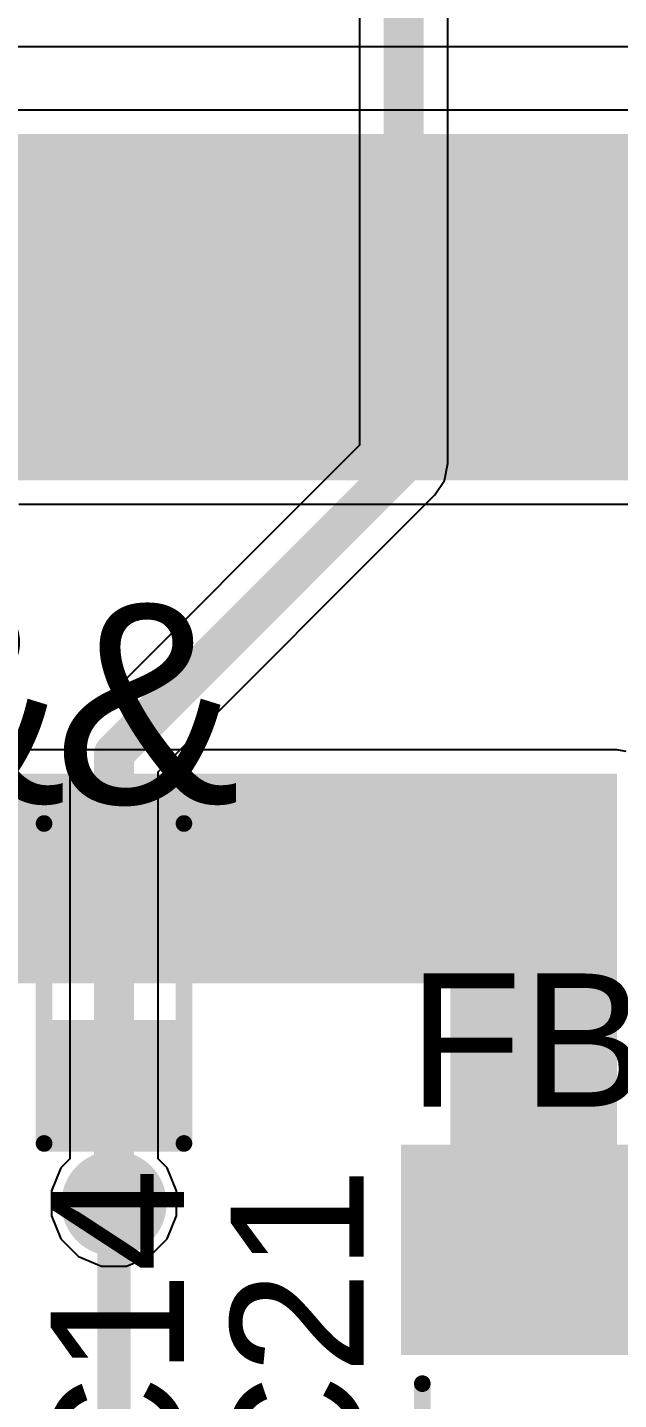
# Model space of a CAD drawing. Header units: millimetres. Extents: x -0.21 to 3.18, y -0.07 to 2.49.
# Drawn here: x 2.245 to 2.4225, y 1.4982 to 1.9099 of the extents above; entities that cross this region are included whole.
import ezdxf

# ---------------------------------------------------------------- set-up
doc = ezdxf.new("R2010")
doc.units = ezdxf.units.MM
doc.header["$MEASUREMENT"] = 0
for name, color, linetype in [('BottomLayer', 5, 'Continuous'), ('BottomSolder', 6, 'Continuous'), ('TopLayer', 1, 'Continuous'), ('TopOverlay', 2, 'Continuous'), ('TopPaste', 8, 'Continuous'), ('TopSolder', 216, 'Continuous'), ('ViaHoleLayer', 16, 'Continuous')]:
    doc.layers.add(name, color=color, linetype=linetype)
doc.styles.add('Arial', font='', dxfattribs={"height": 0.2})
doc.styles.get('Arial').set_extended_font_data('Arial')

# ---------------------------------------------------------------- blocks, each defined once
blk = doc.blocks.new('R___0603_35')
at = {"layer": 'TopLayer'}
for points in [[(-0.015, 0.0175), (-0.015, -0.0175), (-0.045, -0.0175), (-0.045, 0.0175)], [(0.045, 0.0175), (0.045, -0.0175), (0.015, -0.0175), (0.015, 0.0175)]]:
    blk.add_hatch(color=1, dxfattribs=at).paths.add_polyline_path(points)
at = {"layer": 'TopPaste'}
for points in [[(-0.015, 0.0175), (-0.015, -0.0175), (-0.045, -0.0175), (-0.045, 0.0175)], [(0.045, 0.0175), (0.045, -0.0175), (0.015, -0.0175), (0.015, 0.0175)]]:
    blk.add_hatch(color=8, dxfattribs=at).paths.add_polyline_path(points)
at = {"layer": 'TopSolder'}
for points in [[(-0.011, 0.0215), (-0.011, -0.0215), (-0.049, -0.0215), (-0.049, 0.0215)], [(0.049, 0.0215), (0.049, -0.0215), (0.011, -0.0215), (0.011, 0.0215)]]:
    blk.add_hatch(color=216, dxfattribs=at).paths.add_polyline_path(points)
at = {"layer": 'TopOverlay', "const_width": 0.005}
for points in [[(-0.048, -0.021), (-0.048, 0.021)], [(0.048, 0.021), (-0.048, 0.021)], [(0.048, -0.021), (0.048, 0.021)], [(0.048, -0.021), (-0.048, -0.021)]]:
    blk.add_lwpolyline(points, dxfattribs=at)
at = {"layer": 'TopOverlay', "const_width": 0.0025}
for points in [[(-0.04925, 0.021, 1), (-0.04675, 0.021, 1)], [(-0.04925, 0.021, 1), (-0.04675, 0.021, 1)], [(0.04675, 0.021, 1), (0.04925, 0.021, 1)], [(0.04675, 0.021, 1), (0.04925, 0.021, 1)], [(-0.04925, -0.021, 1), (-0.04675, -0.021, 1)], [(-0.04925, -0.021, 1), (-0.04675, -0.021, 1)], [(0.04675, -0.021, 1), (0.04925, -0.021, 1)], [(0.04675, -0.021, 1), (0.04925, -0.021, 1)]]:
    blk.add_lwpolyline(points, format="xyb", close=True, dxfattribs=at)
blk = doc.blocks.new('IND_1206_76')
at = {"layer": 'TopLayer'}
for points in [[(-0.0811, 0.03583), (-0.02598, 0.03583), (-0.02598, -0.03583), (-0.0811, -0.03583)], [(0.02598, 0.03583), (0.0811, 0.03583), (0.0811, -0.03583), (0.02598, -0.03583)]]:
    blk.add_hatch(color=1, dxfattribs=at).paths.add_polyline_path(points)
at = {"layer": 'TopPaste'}
for points in [[(-0.0811, 0.03583), (-0.02598, 0.03583), (-0.02598, -0.03583), (-0.0811, -0.03583)], [(0.02598, 0.03583), (0.0811, 0.03583), (0.0811, -0.03583), (0.02598, -0.03583)]]:
    blk.add_hatch(color=8, dxfattribs=at).paths.add_polyline_path(points)
at = {"layer": 'TopSolder'}
for points in [[(-0.0851, 0.03983), (-0.02198, 0.03983), (-0.02198, -0.03983), (-0.0851, -0.03983)], [(0.02198, 0.03983), (0.0851, 0.03983), (0.0851, -0.03983), (0.02198, -0.03983)]]:
    blk.add_hatch(color=216, dxfattribs=at).paths.add_polyline_path(points)
at = {"layer": 'TopOverlay', "const_width": 0.005}
for points in [[(0.01339, 0.03343), (-0.01339, 0.03343)], [(0.01339, -0.03343), (-0.01339, -0.03343)]]:
    blk.add_lwpolyline(points, dxfattribs=at)
at = {"layer": 'TopOverlay', "const_width": 0.0025}
for points in [[(-0.01464, 0.03343, 1), (-0.01214, 0.03343, 1)], [(0.01214, 0.03343, 1), (0.01464, 0.03343, 1)], [(-0.01464, -0.03343, 1), (-0.01214, -0.03343, 1)], [(0.01214, -0.03343, 1), (0.01464, -0.03343, 1)]]:
    blk.add_lwpolyline(points, format="xyb", close=True, dxfattribs=at)

msp = doc.modelspace()

# ---------------------------------------------------------------- hatches: boundary and pattern name
at = {"layer": 'BottomLayer'}
h = msp.add_hatch(color=5, dxfattribs=at)
edge = h.paths.add_edge_path()
edge.add_arc((2.271, 1.557), 0.01181, 0, 360)
at = {"layer": 'BottomSolder'}
h = msp.add_hatch(color=6, dxfattribs=at)
edge = h.paths.add_edge_path()
edge.add_arc((2.271, 1.557), 0.01581, 0, 360)
at = {"layer": 'TopLayer'}
for points in [[(2.904, 1.774), (2.904, 1.87785), (2.162, 1.87785), (2.162, 1.774)], [(1.868, 1.623), (2.422, 1.623), (2.422, 1.686), (1.868, 1.686)]]:
    msp.add_hatch(color=1, dxfattribs=at).paths.add_polyline_path(points)
h = msp.add_hatch(color=1, dxfattribs=at)
edge = h.paths.add_edge_path()
edge.add_arc((2.271, 1.557), 0.01181, 0, 360)
at = {"layer": 'TopSolder'}
h = msp.add_hatch(color=216, dxfattribs=at)
edge = h.paths.add_edge_path()
edge.add_arc((2.271, 1.557), 0.01581, 0, 360)
at = {"layer": 'ViaHoleLayer'}
h = msp.add_hatch(color=16, dxfattribs=at)
edge = h.paths.add_edge_path()
edge.add_arc((2.271, 1.557), 0.00591, 0, 360)

# ---------------------------------------------------------------- linework, layer by layer
at = {"layer": 'BottomLayer'}
for p, q in [((2.34475, 2.17863), (2.34475, 1.78449)), ((2.37125, 1.779), (2.37125, 2.17863)), ((2.34475, 1.78449), (2.26163, 1.70137)), ((2.37025, 1.77393), (2.37125, 1.779)), ((2.36737, 1.76963), (2.37025, 1.77393)), ((2.28425, 1.68651), (2.36737, 1.76963)), ((2.26163, 1.70137), (2.25875, 1.69707)), ((2.25875, 1.69707), (2.25775, 1.692)), ((2.25775, 1.692), (2.25775, 1.57035)), ((2.28425, 1.57035), (2.28425, 1.68651)), ((2.25775, 1.57035), (2.25505, 1.56766)), ((2.28695, 1.56766), (2.28425, 1.57035)), ((2.25505, 1.56766), (2.25219, 1.56074)), ((2.28981, 1.56074), (2.28695, 1.56766)), ((2.25219, 1.56074), (2.25219, 1.55326)), ((2.28981, 1.55326), (2.28981, 1.56074)), ((2.25219, 1.55326), (2.25505, 1.54634)), ((2.28695, 1.54634), (2.28981, 1.55326)), ((2.25505, 1.54634), (2.26034, 1.54105)), ((2.28166, 1.54105), (2.28695, 1.54634)), ((2.26034, 1.54105), (2.26726, 1.53819)), ((2.27474, 1.53819), (2.28166, 1.54105)), ((2.26726, 1.53819), (2.27474, 1.53819))]:
    msp.add_line(p, q, dxfattribs=at)
at = {"layer": 'BottomLayer', "const_width": 0.012}
for points in [[(2.358, 1.779), (2.358, 2.225)], [(2.271, 1.692), (2.358, 1.779)], [(2.271, 1.557), (2.271, 1.692)]]:
    msp.add_lwpolyline(points, dxfattribs=at)
at = {"layer": 'BottomLayer', "const_width": 0.006}
for points in [[(2.355, 1.779, 1), (2.361, 1.779, 1)], [(2.355, 1.779, 1), (2.361, 1.779, 1)], [(2.268, 1.692, 1), (2.274, 1.692, 1)], [(2.268, 1.692, 1), (2.274, 1.692, 1)], [(2.268, 1.557, 1), (2.274, 1.557, 1)]]:
    msp.add_lwpolyline(points, format="xyb", close=True, dxfattribs=at)
at = {"layer": 'TopLayer'}
for p, q in [((2.18424, 1.90412), (2.475, 1.90412)), ((2.647, 1.88499), (2.17164, 1.88499)), ((2.24241, 1.76686), (2.904, 1.76686)), ((2.422, 1.69314), (2.00424, 1.69314)), ((2.42473, 1.69259), (2.422, 1.69314))]:
    msp.add_line(p, q, dxfattribs=at)
for points, const_width in [([(2.397, 1.54309), (2.397, 1.621)], 0.05), ([(2.271, 1.481), (2.271, 1.592)], 0.01), ([(2.39709, 1.543), (2.46, 1.543)], 0.045), ([(2.397, 1.54309), (2.39709, 1.543)], 0.04)]:
    msp.add_lwpolyline(points, dxfattribs=dict(at, const_width=const_width))
for points, const_width in [([(2.3845, 1.621, 1), (2.4095, 1.621, 1)], 0.025), ([(2.2685, 1.592, 1), (2.2735, 1.592, 1)], 0.005), ([(2.3845, 1.54309, 1), (2.4095, 1.54309, 1)], 0.025), ([(2.38584, 1.543, 1), (2.40834, 1.543, 1)], 0.0225), ([(2.387, 1.54309, 1), (2.407, 1.54309, 1)], 0.02), ([(2.38709, 1.543, 1), (2.40709, 1.543, 1)], 0.02)]:
    msp.add_lwpolyline(points, format="xyb", close=True, dxfattribs=dict(at, const_width=const_width))

# ---------------------------------------------------------------- block references
at = {"rotation": 270}
for name, p in [('R___0603_35', (2.271, 1.623)), ('IND_1206_76', (2.397, 1.48954))]:
    msp.add_blockref(name, p, dxfattribs=at)

# ---------------------------------------------------------------- texts
at = {"layer": 'TopOverlay', "style": 'Arial'}
for s, height, rotation, p in [('&', 0.06, 360, (2.201, 1.67699)), ('&', 0.06, 360, (2.253, 1.67699)), ('C14', 0.04, 90, (2.29199, 1.46502)), ('C21', 0.04, 90, (2.34599, 1.46535))]:
    msp.add_text(s, height=height, rotation=rotation, dxfattribs=at).set_placement(p)
msp.add_text('FB1', height=0.04, dxfattribs=at).set_placement((2.35935, 1.58601))

doc.saveas('drawing.dxf')
